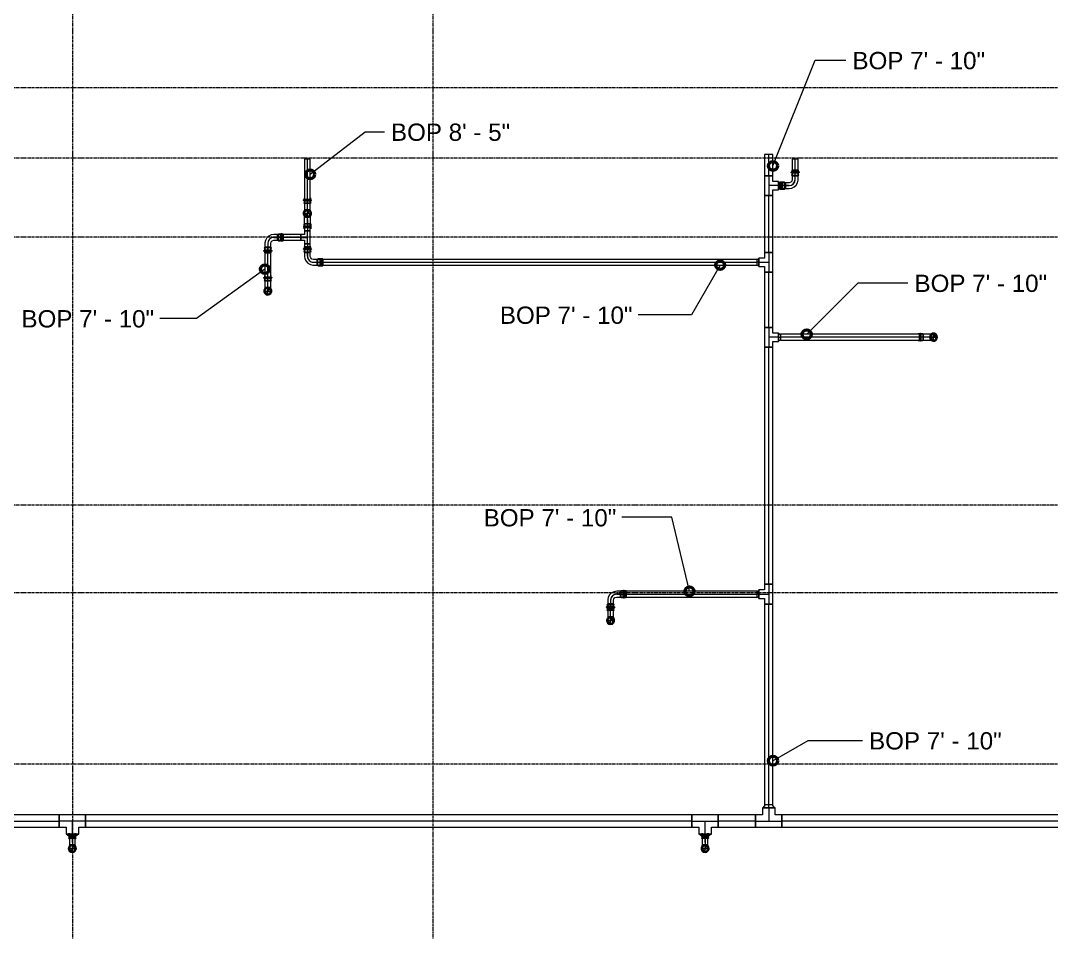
# Model space of a CAD drawing. Header units: inches. Extents: x -3648 to 241, y -496 to 1784.
# Drawn here: x -1695.8 to -1461.2, y 300.6 to 508.2 of the extents above; entities that cross this region are included whole.
import ezdxf

# ---------------------------------------------------------------- set-up
doc = ezdxf.new("R2010")
doc.units = ezdxf.units.IN
doc.header["$MEASUREMENT"] = 0
doc.linetypes.add('Grid Line', pattern=[0.875, 0.5, -0.125, 0.125, -0.125])
for name, color, linetype, lineweight in [('G-ANNO-DIMS', 251, 'Continuous', 9), ('P-PIPE', 1, 'Continuous', 9), ('P-PIPE-CNTR', 1, 'Continuous', 9), ('S-GRID', 8, 'Continuous', 9)]:
    doc.layers.add(name, color=color, linetype=linetype, lineweight=lineweight)
doc.styles.add('Arial', font='arial.ttf', dxfattribs={"height": 3.934132})

# ---------------------------------------------------------------- blocks, each defined once
blk = doc.blocks.new('Victaulic-VicPress316-Elbow 90-45deg Style P568_P571 - Standard-523083-THIRD LEVEL')
at = {"layer": 'P-PIPE'}
for p, q in [((-3177.63, 1234.85), (-3177.63, 1234.85)), ((-3177.63, 1233.46), (-3177.63, 1234.85)), ((-3178.39, 1232.42), (-3178.39, 1231.96)), ((-3178.39, 1231.67), (-3178.39, 1231.33)), ((-3178.28, 1233.46), (-3178.28, 1232.52)), ((-3178.28, 1232.63), (-3178.28, 1231.33)), ((-3178.28, 1232.52), (-3177.63, 1232.52)), ((-3177.63, 1232.52), (-3178.28, 1232.52)), ((-3177.63, 1233.46), (-3177.63, 1232.52)), ((-3177.63, 1232.63), (-3177.63, 1232.63)), ((-3177.63, 1232.63), (-3177.63, 1232.63)), ((-3177.63, 1232.52), (-3176.97, 1232.52)), ((-3176.97, 1232.52), (-3177.63, 1232.52)), ((-3177.63, 1231.96), (-3177.63, 1231.96)), ((-3177.63, 1231.96), (-3177.63, 1231.96)), ((-3177.63, 1231.67), (-3177.63, 1231.67)), ((-3177.63, 1231.67), (-3177.63, 1231.67)), ((-3176.97, 1232.52), (-3176.97, 1233.46)), ((-3176.97, 1231.33), (-3176.97, 1232.63)), ((-3176.86, 1231.96), (-3176.86, 1232.42)), ((-3176.86, 1231.33), (-3176.86, 1231.67)), ((-3177.63, 1231.33), (-3177.63, 1231.33)), ((-3177.63, 1231.33), (-3177.63, 1231.33)), ((-3177.63, 1231.33), (-3177.63, 1231.33)), ((-3177.63, 1231.33), (-3177.63, 1231.33))]:
    blk.add_line(p, q, dxfattribs=at)
at = {"layer": 'P-PIPE', "flags": 128}
for points in [[(-3177.63, 1235.77), (-3178.02, 1235.67), (-3178.34, 1235.42), (-3178.52, 1235.05), (-3178.51, 1234.64), (-3178.32, 1234.27), (-3178, 1234.02), (-3177.63, 1233.94)], [(-3177.63, 1235.62), (-3177.99, 1235.53), (-3178.27, 1235.28), (-3178.39, 1234.92), (-3178.33, 1234.55), (-3178.1, 1234.25), (-3177.76, 1234.1), (-3177.63, 1234.09)], [(-3178.28, 1234.85), (-3178.28, 1234.76), (-3178.28, 1234.5), (-3178.28, 1234.09), (-3178.28, 1233.61), (-3178.28, 1233.46)], [(-3177.63, 1233.94), (-3177.23, 1234.04), (-3176.91, 1234.29), (-3176.73, 1234.66), (-3176.74, 1235.07), (-3176.93, 1235.44), (-3177.25, 1235.69), (-3177.63, 1235.77)], [(-3177.63, 1234.09), (-3177.26, 1234.18), (-3176.98, 1234.43), (-3176.86, 1234.79), (-3176.92, 1235.16), (-3177.15, 1235.46), (-3177.49, 1235.61), (-3177.63, 1235.62)], [(-3176.97, 1233.46), (-3176.97, 1233.96), (-3176.97, 1234.39), (-3176.97, 1234.7), (-3176.97, 1234.85), (-3176.97, 1234.85)], [(-3178.39, 1231.67), (-3178.51, 1231.74), (-3178.52, 1231.88), (-3178.41, 1231.96), (-3178.39, 1231.96)], [(-3178.39, 1232.42), (-3178.3, 1232.62), (-3178.28, 1232.63)], [(-3178.39, 1231.96), (-3178.3, 1231.96), (-3178.05, 1231.96), (-3177.69, 1231.96), (-3177.63, 1231.96)], [(-3177.63, 1231.96), (-3177.99, 1231.96), (-3178.27, 1231.96), (-3178.39, 1231.96), (-3178.39, 1231.96)], [(-3178.39, 1231.67), (-3178.3, 1231.67), (-3178.05, 1231.67), (-3177.69, 1231.67), (-3177.63, 1231.67)], [(-3177.63, 1231.67), (-3177.99, 1231.67), (-3178.27, 1231.67), (-3178.39, 1231.67), (-3178.39, 1231.67)], [(-3176.86, 1231.96), (-3176.95, 1231.96), (-3177.2, 1231.96), (-3177.56, 1231.96), (-3177.63, 1231.96)], [(-3177.63, 1231.96), (-3177.26, 1231.96), (-3176.98, 1231.96), (-3176.86, 1231.96), (-3176.86, 1231.96)], [(-3176.86, 1231.67), (-3176.95, 1231.67), (-3177.2, 1231.67), (-3177.56, 1231.67), (-3177.63, 1231.67)], [(-3177.63, 1231.67), (-3177.26, 1231.67), (-3176.98, 1231.67), (-3176.86, 1231.67), (-3176.86, 1231.67)], [(-3176.97, 1232.63), (-3176.86, 1232.44), (-3176.86, 1232.42)], [(-3176.86, 1231.96), (-3176.74, 1231.9), (-3176.73, 1231.76), (-3176.84, 1231.67), (-3176.86, 1231.67)]]:
    blk.add_lwpolyline(points, dxfattribs=at)
at = {"layer": 'P-PIPE'}
for radius, start, end in [(0.766, 90, 270), (0.766, 90, 270), (0.766, 90, 270), (0.658, 90, 270), (0.657, 90, 270), (0.658, 90, 180), (0.658, 180, 270), (0.767, 270, 90), (0.767, 270, 90), (0.767, 270, 90), (0.658, 270, 90), (0.658, 270, 90), (0.658, 0, 90), (0.658, 270, 0)]:
    blk.add_arc((-3177.63, 1234.85), radius, start, end, dxfattribs=at)
blk = doc.blocks.new('Victaulic-VicPress316-Elbow 90-45deg Style P568_P571 - Standard-V1-THIRD LEVEL')
at = {"layer": 'P-PIPE'}
for p, q in [((-0.77, 3.52), (-0.77, 3.18)), ((0.77, 3.52), (-0.77, 3.52)), ((-0.77, 3.52), (0.77, 3.52)), ((-0.77, 3.18), (0.77, 3.18)), ((0.77, 3.18), (-0.77, 3.18)), ((-0.77, 2.89), (-0.77, 2.44)), ((-0.77, 2.89), (0.77, 2.89)), ((0.77, 2.89), (-0.77, 2.89)), ((-0.66, 3.52), (-0.66, 2.22)), ((-0.66, 3.52), (0.66, 3.52)), ((0.66, 3.52), (-0.66, 3.52)), ((0.66, 2.22), (0.66, 3.52)), ((0.77, 3.18), (0.77, 3.52)), ((0.77, 2.44), (0.77, 2.89)), ((-3.18, 0.77), (-3.52, 0.77)), ((-3.52, 0.77), (-3.52, -0.77)), ((-3.52, -0.77), (-3.52, 0.77)), ((-2.22, 0.66), (-3.52, 0.66)), ((-3.52, -0.66), (-3.52, 0.66)), ((-3.52, 0.66), (-3.52, -0.66)), ((-3.18, -0.77), (-3.18, 0.77)), ((-3.18, 0.77), (-3.18, -0.77)), ((-2.44, 0.77), (-2.89, 0.77)), ((-2.89, -0.77), (-2.89, 0.77)), ((-2.89, 0.77), (-2.89, -0.77)), ((-1.39, 0.66), (-2.33, 0.66)), ((-2.33, 0), (-2.33, 0.66)), ((-2.33, 0.66), (-2.33, 0)), ((-2.22, -0.66), (-2.22, 0.66)), ((-2.22, 0.66), (-2.22, -0.66)), ((-0.66, 2.33), (-0.66, 1.39)), ((0, 2.33), (-0.66, 2.33)), ((-0.66, 2.33), (0, 2.33)), ((-0.66, 2.22), (0.66, 2.22)), ((0.66, 2.22), (-0.66, 2.22)), ((0, 2.33), (0.66, 2.33)), ((0.66, 2.33), (0, 2.33)), ((0, 1.39), (0, 2.33)), ((0.66, 1.39), (0.66, 2.33)), ((-3.52, -0.66), (-2.22, -0.66)), ((-3.52, -0.77), (-3.18, -0.77)), ((-2.89, -0.77), (-2.44, -0.77)), ((-2.33, 0), (-2.33, -0.66)), ((-2.33, -0.66), (-2.33, 0)), ((-1.39, 0), (-2.33, 0)), ((-2.33, -0.66), (-1.39, -0.66))]:
    blk.add_line(p, q, dxfattribs=at)
at = {"layer": 'P-PIPE', "flags": 128}
for points in [[(-0.77, 2.89), (-0.89, 2.96), (-0.9, 3.1), (-0.79, 3.18), (-0.77, 3.18)], [(0.77, 3.18), (0.67, 3.18), (0.42, 3.18), (0.07, 3.18), (-0.3, 3.18), (-0.6, 3.18), (-0.75, 3.18), (-0.77, 3.18)], [(-0.77, 3.18), (-0.67, 3.18), (-0.42, 3.18), (-0.07, 3.18), (0.3, 3.18), (0.6, 3.18), (0.75, 3.18), (0.77, 3.18)], [(-0.77, 2.89), (-0.67, 2.89), (-0.42, 2.89), (-0.07, 2.89), (0.3, 2.89), (0.6, 2.89), (0.75, 2.89), (0.77, 2.89)], [(0.77, 2.89), (0.67, 2.89), (0.42, 2.89), (0.07, 2.89), (-0.3, 2.89), (-0.6, 2.89), (-0.75, 2.89), (-0.77, 2.89)], [(-0.66, 2.22), (-0.77, 2.41), (-0.77, 2.44)], [(0.77, 2.44), (0.68, 2.24), (0.66, 2.22)], [(0.77, 3.18), (0.89, 3.11), (0.9, 2.98), (0.79, 2.89), (0.77, 2.89)], [(-3.18, 0.77), (-3.11, 0.89), (-2.98, 0.9), (-2.89, 0.79), (-2.89, 0.77)], [(-3.18, 0.77), (-3.18, 0.67), (-3.18, 0.42), (-3.18, 0.07), (-3.18, -0.3), (-3.18, -0.6), (-3.18, -0.75), (-3.18, -0.77)], [(-3.18, -0.77), (-3.18, -0.67), (-3.18, -0.42), (-3.18, -0.07), (-3.18, 0.3), (-3.18, 0.6), (-3.18, 0.75), (-3.18, 0.77)], [(-2.89, -0.77), (-2.89, -0.67), (-2.89, -0.42), (-2.89, -0.07), (-2.89, 0.3), (-2.89, 0.6), (-2.89, 0.75), (-2.89, 0.77)], [(-2.89, 0.77), (-2.89, 0.67), (-2.89, 0.42), (-2.89, 0.07), (-2.89, -0.3), (-2.89, -0.6), (-2.89, -0.75), (-2.89, -0.77)], [(-2.44, 0.77), (-2.24, 0.68), (-2.22, 0.66)], [(-0.66, 1.39), (-0.75, 1.04), (-1, 0.77), (-1.35, 0.66), (-1.39, 0.66)], [(-1.39, -0.66), (-0.78, -0.56), (-0.23, -0.29), (0.22, 0.13), (0.53, 0.67), (0.65, 1.27), (0.66, 1.39)], [(-2.89, -0.77), (-2.96, -0.89), (-3.1, -0.9), (-3.18, -0.79), (-3.18, -0.77)], [(-2.22, -0.66), (-2.41, -0.77), (-2.44, -0.77)]]:
    blk.add_lwpolyline(points, dxfattribs=at)
at = {"layer": 'P-PIPE'}
blk.add_arc((-1.39, 1.39), 1.39, 270, 0, dxfattribs=at)
blk = doc.blocks.new('Victaulic-VicPress316-Elbow 90-45deg Style P568_P571 - Standard-V2-THIRD LEVEL')
at = {"layer": 'P-PIPE'}
for p, q in [((-3203.05, 732.49), (-3203.05, 732.49)), ((-3203.05, 732.49), (-3203.05, 731.1)), ((-3203.81, 730.05), (-3203.81, 729.6)), ((-3203.7, 731.1), (-3203.7, 730.16)), ((-3203.7, 730.27), (-3203.7, 728.97)), ((-3203.05, 730.16), (-3203.7, 730.16)), ((-3203.7, 730.16), (-3203.05, 730.16)), ((-3203.05, 731.1), (-3203.05, 730.16)), ((-3203.05, 730.27), (-3203.05, 730.27)), ((-3203.05, 730.27), (-3203.05, 730.27)), ((-3202.39, 730.16), (-3203.05, 730.16)), ((-3203.05, 730.16), (-3202.39, 730.16)), ((-3203.05, 729.6), (-3203.05, 729.6)), ((-3203.05, 729.6), (-3203.05, 729.6)), ((-3202.39, 730.16), (-3202.39, 731.1)), ((-3202.39, 728.97), (-3202.39, 730.27)), ((-3202.28, 729.6), (-3202.28, 730.05)), ((-3203.81, 729.31), (-3203.81, 728.97)), ((-3203.05, 729.31), (-3203.05, 729.31)), ((-3203.05, 729.31), (-3203.05, 729.31)), ((-3203.05, 728.97), (-3203.05, 728.97)), ((-3203.05, 728.97), (-3203.05, 728.97)), ((-3203.05, 728.97), (-3203.05, 728.97)), ((-3203.05, 728.97), (-3203.05, 728.97)), ((-3202.28, 728.97), (-3202.28, 729.31))]:
    blk.add_line(p, q, dxfattribs=at)
at = {"layer": 'P-PIPE', "flags": 128}
for points in [[(-3203.05, 733.4), (-3203.45, 733.31), (-3203.76, 733.05), (-3203.94, 732.68), (-3203.93, 732.27), (-3203.75, 731.91), (-3203.42, 731.66), (-3203.05, 731.58)], [(-3203.05, 733.26), (-3203.41, 733.16), (-3203.69, 732.91), (-3203.81, 732.56), (-3203.75, 732.19), (-3203.52, 731.89), (-3203.18, 731.74), (-3203.05, 731.72)], [(-3203.7, 732.49), (-3203.7, 732.4), (-3203.7, 732.13), (-3203.7, 731.73), (-3203.7, 731.24), (-3203.7, 731.1)], [(-3203.05, 731.58), (-3202.65, 731.67), (-3202.33, 731.93), (-3202.15, 732.3), (-3202.16, 732.71), (-3202.35, 733.07), (-3202.67, 733.32), (-3203.05, 733.4)], [(-3203.05, 731.72), (-3202.68, 731.82), (-3202.41, 732.07), (-3202.28, 732.42), (-3202.34, 732.79), (-3202.57, 733.09), (-3202.91, 733.24), (-3203.05, 733.26)], [(-3202.39, 731.1), (-3202.39, 731.6), (-3202.39, 732.03), (-3202.39, 732.34), (-3202.39, 732.48), (-3202.39, 732.49)], [(-3203.81, 729.31), (-3203.93, 729.38), (-3203.94, 729.51), (-3203.83, 729.6), (-3203.81, 729.6)], [(-3203.81, 730.05), (-3203.72, 730.25), (-3203.7, 730.27)], [(-3203.81, 729.6), (-3203.72, 729.6), (-3203.47, 729.6), (-3203.11, 729.6), (-3203.05, 729.6)], [(-3203.05, 729.6), (-3203.41, 729.6), (-3203.69, 729.6), (-3203.81, 729.6), (-3203.81, 729.6)], [(-3202.28, 729.6), (-3202.37, 729.6), (-3202.62, 729.6), (-3202.98, 729.6), (-3203.05, 729.6)], [(-3203.05, 729.6), (-3202.68, 729.6), (-3202.41, 729.6), (-3202.28, 729.6), (-3202.28, 729.6)], [(-3202.39, 730.27), (-3202.28, 730.08), (-3202.28, 730.05)], [(-3202.28, 729.6), (-3202.16, 729.53), (-3202.15, 729.39), (-3202.26, 729.31), (-3202.28, 729.31)], [(-3203.81, 729.31), (-3203.72, 729.31), (-3203.47, 729.31), (-3203.11, 729.31), (-3203.05, 729.31)], [(-3203.05, 729.31), (-3203.41, 729.31), (-3203.69, 729.31), (-3203.81, 729.31), (-3203.81, 729.31)], [(-3202.28, 729.31), (-3202.37, 729.31), (-3202.62, 729.31), (-3202.98, 729.31), (-3203.05, 729.31)], [(-3203.05, 729.31), (-3202.68, 729.31), (-3202.41, 729.31), (-3202.28, 729.31), (-3202.28, 729.31)]]:
    blk.add_lwpolyline(points, dxfattribs=at)
at = {"layer": 'P-PIPE'}
for radius, start, end in [(0.767, 90, 270), (0.767, 90, 270), (0.767, 90, 270), (0.658, 90, 270), (0.658, 90, 270), (0.658, 90, 180), (0.658, 180, 270), (0.766, 270, 90), (0.766, 270, 90), (0.766, 270, 90), (0.658, 270, 90), (0.657, 270, 90), (0.658, 0, 90), (0.658, 270, 0)]:
    blk.add_arc((-3203.05, 732.49), radius, start, end, dxfattribs=at)

msp = doc.modelspace()

# ---------------------------------------------------------------- linework, layer by layer
at = {"layer": 'G-ANNO-DIMS'}
for p, q in [((-1524.56, 475.12), (-1514.93, 499.2)), ((-1514.93, 499.2), (-1507.97, 499.2)), ((-1629.86, 473.22), (-1617.33, 482.9)), ((-1617.33, 482.9), (-1612.99, 482.9)), ((-1640.17, 451.62), (-1655.78, 440.42)), ((-1536.57, 452.52), (-1543.08, 441.24)), ((-1516.88, 436.79), (-1505.17, 448.5)), ((-1505.17, 448.5), (-1493.85, 448.5)), ((-1543.08, 441.24), (-1555.25, 441.24)), ((-1655.78, 440.42), (-1664.12, 440.42)), ((-1547.58, 395.13), (-1558.93, 395.13)), ((-1543.57, 378.29), (-1547.58, 395.13)), ((-1524.56, 339.73), (-1516.56, 344.35)), ((-1516.56, 344.35), (-1504.19, 344.35))]:
    msp.add_line(p, q, dxfattribs=at)
at = {"layer": 'G-ANNO-DIMS', "lineweight": 50}
for centre in [(-1629.86, 473.22), (-1524.56, 475.12), (-1536.57, 452.52), (-1640.17, 451.62), (-1516.88, 436.79), (-1543.57, 378.29), (-1524.56, 339.73)]:
    msp.add_circle(centre, 1, dxfattribs=at)
at = {"layer": 'P-PIPE'}
for p, q in [((-1631.17, 476.64), (-1631.17, 466.64)), ((-1629.86, 476.64), (-1631.17, 476.64)), ((-1629.86, 466.64), (-1629.86, 476.64)), ((-1526.46, 477.75), (-1526.46, 472.88)), ((-1524.56, 477.75), (-1526.46, 477.75)), ((-1524.56, 472.88), (-1524.56, 477.75)), ((-1520.17, 476.64), (-1520.17, 472.97)), ((-1518.86, 476.64), (-1520.17, 476.64)), ((-1518.86, 472.97), (-1518.86, 476.64)), ((-1526.47, 472.88), (-1526.47, 468.39)), ((-1524.56, 472.88), (-1526.47, 472.88)), ((-1526.47, 472.88), (-1524.56, 472.88)), ((-1524.56, 472.88), (-1526.46, 472.88)), ((-1524.56, 471.59), (-1524.56, 472.88)), ((-1523.27, 471.59), (-1524.56, 471.59)), ((-1523.27, 471.59), (-1523.27, 469.68)), ((-1523.27, 469.68), (-1523.27, 471.59)), ((-1518.86, 472.97), (-1520.17, 472.97)), ((-1524.56, 468.39), (-1524.56, 469.68)), ((-1524.56, 469.68), (-1523.27, 469.68)), ((-1522.86, 471.2), (-1523.27, 471.45)), ((-1523.27, 469.82), (-1522.86, 470.07)), ((-1521.84, 471.29), (-1522.86, 471.29)), ((-1522.86, 471.29), (-1522.86, 469.98)), ((-1522.86, 469.98), (-1521.84, 469.98)), ((-1521.84, 471.29), (-1521.84, 469.98)), ((-1524.56, 468.39), (-1526.47, 468.39)), ((-1526.47, 468.39), (-1524.56, 468.39)), ((-1526.46, 468.39), (-1526.46, 455.43)), ((-1524.56, 468.39), (-1526.46, 468.39)), ((-1524.56, 455.43), (-1524.56, 468.39)), ((-1629.86, 466.64), (-1631.17, 466.64)), ((-1631.17, 461.98), (-1631.17, 460.35)), ((-1631.17, 461.98), (-1629.86, 461.98)), ((-1631.17, 460.35), (-1631.17, 459.51)), ((-1631.17, 460.35), (-1629.86, 460.35)), ((-1629.86, 460.35), (-1631.17, 460.35)), ((-1631.17, 460.35), (-1629.86, 460.35)), ((-1629.86, 460.35), (-1629.86, 461.98)), ((-1629.86, 457.36), (-1629.86, 460.35)), ((-1632.01, 459.51), (-1637.18, 459.51)), ((-1637.18, 459.51), (-1637.18, 458.19)), ((-1637.18, 458.19), (-1632.01, 458.19)), ((-1632.01, 459.51), (-1632.01, 458.19)), ((-1631.17, 459.51), (-1632.01, 459.51)), ((-1632.01, 458.19), (-1632.01, 459.51)), ((-1632.01, 459.51), (-1632.01, 458.19)), ((-1632.01, 458.19), (-1631.17, 458.19)), ((-1631.17, 458.19), (-1631.17, 457.36)), ((-1640.17, 456.52), (-1640.17, 448.97)), ((-1638.86, 456.52), (-1640.17, 456.52)), ((-1638.86, 448.97), (-1638.86, 456.52)), ((-1631.17, 457.36), (-1631.17, 455.51)), ((-1631.17, 457.36), (-1629.86, 457.36)), ((-1631.17, 457.36), (-1629.86, 457.36)), ((-1629.86, 457.36), (-1631.17, 457.36)), ((-1631.17, 455.51), (-1629.86, 455.51)), ((-1629.86, 455.51), (-1629.86, 457.36)), ((-1526.47, 455.43), (-1526.47, 454.13)), ((-1526.47, 455.43), (-1524.56, 455.43)), ((-1524.56, 455.43), (-1526.47, 455.43)), ((-1524.56, 455.43), (-1526.46, 455.43)), ((-1524.56, 450.94), (-1524.56, 455.43)), ((-1528.17, 453.84), (-1628.18, 453.84)), ((-1628.18, 452.52), (-1628.18, 453.84)), ((-1527.76, 453.99), (-1528.17, 453.74)), ((-1528.17, 452.52), (-1528.17, 453.84)), ((-1526.47, 454.13), (-1527.76, 454.13)), ((-1527.76, 454.13), (-1527.76, 452.23)), ((-1527.76, 452.23), (-1527.76, 454.13)), ((-1628.18, 452.52), (-1528.17, 452.52)), ((-1528.17, 452.62), (-1527.76, 452.37)), ((-1527.76, 452.23), (-1526.47, 452.23)), ((-1526.47, 452.23), (-1526.47, 450.94)), ((-1526.47, 450.94), (-1524.56, 450.94)), ((-1524.56, 450.94), (-1526.47, 450.94)), ((-1526.46, 450.94), (-1526.46, 438.38)), ((-1524.56, 450.94), (-1526.46, 450.94)), ((-1524.56, 438.38), (-1524.56, 450.94)), ((-1638.86, 448.97), (-1640.17, 448.97)), ((-1526.47, 438.38), (-1526.47, 433.89)), ((-1524.56, 438.38), (-1526.47, 438.38)), ((-1526.47, 438.38), (-1524.56, 438.38)), ((-1524.56, 438.38), (-1526.46, 438.38)), ((-1524.56, 437.09), (-1524.56, 438.38)), ((-1523.27, 437.09), (-1524.56, 437.09)), ((-1523.27, 437.09), (-1523.27, 435.18)), ((-1523.27, 435.18), (-1523.27, 437.09)), ((-1522.86, 436.7), (-1523.27, 436.95)), ((-1490.34, 436.79), (-1522.86, 436.79)), ((-1522.86, 436.79), (-1522.86, 435.48)), ((-1490.34, 436.79), (-1490.34, 435.48)), ((-1524.56, 433.89), (-1524.56, 435.18)), ((-1524.56, 435.18), (-1523.27, 435.18)), ((-1523.27, 435.32), (-1522.86, 435.57)), ((-1522.86, 435.48), (-1490.34, 435.48)), ((-1524.56, 433.89), (-1526.47, 433.89)), ((-1526.47, 433.89), (-1524.56, 433.89)), ((-1526.46, 433.89), (-1526.46, 379.88)), ((-1524.56, 433.89), (-1526.46, 433.89)), ((-1524.56, 379.88), (-1524.56, 433.89)), ((-1528.17, 378.29), (-1559.18, 378.29)), ((-1559.18, 376.98), (-1559.18, 378.29)), ((-1527.76, 378.45), (-1528.17, 378.2)), ((-1528.17, 376.98), (-1528.17, 378.29)), ((-1526.47, 378.59), (-1527.76, 378.59)), ((-1527.76, 378.59), (-1527.76, 376.68)), ((-1527.76, 376.68), (-1527.76, 378.59)), ((-1526.47, 379.88), (-1526.47, 378.59)), ((-1526.47, 379.88), (-1524.56, 379.88)), ((-1524.56, 379.88), (-1526.47, 379.88)), ((-1524.56, 379.88), (-1526.46, 379.88)), ((-1524.56, 375.39), (-1524.56, 379.88)), ((-1559.18, 376.98), (-1528.17, 376.98)), ((-1528.17, 377.07), (-1527.76, 376.82)), ((-1527.76, 376.68), (-1526.47, 376.68)), ((-1526.47, 376.68), (-1526.47, 375.39)), ((-1526.47, 375.39), (-1524.56, 375.39)), ((-1524.56, 375.39), (-1526.47, 375.39)), ((-1526.46, 375.39), (-1526.46, 329.65)), ((-1524.56, 375.39), (-1526.46, 375.39)), ((-1524.56, 329.65), (-1524.56, 375.39)), ((-1562.17, 375.31), (-1562.17, 373.97)), ((-1560.86, 375.31), (-1562.17, 375.31)), ((-1560.86, 373.97), (-1562.17, 373.97)), ((-1560.86, 373.97), (-1560.86, 375.31)), ((-1526.95, 328.99), (-1526.95, 327.44)), ((-1526.95, 328.99), (-1524.08, 328.99)), ((-1524.08, 328.99), (-1526.95, 328.99)), ((-1526.33, 329.65), (-1526.83, 328.99)), ((-1524.56, 329.65), (-1526.46, 329.65)), ((-1524.2, 328.99), (-1524.7, 329.65)), ((-1524.08, 327.44), (-1524.08, 328.99)), ((-1686.99, 327.44), (-1741.29, 327.44)), ((-1681.01, 327.44), (-1686.99, 327.44)), ((-1686.99, 324.56), (-1686.99, 327.44)), ((-1686.99, 327.44), (-1686.99, 324.56)), ((-1686.99, 324.56), (-1686.99, 327.44)), ((-1542.99, 327.44), (-1681.01, 327.44)), ((-1681.01, 327.44), (-1681.01, 324.56)), ((-1681.01, 324.56), (-1681.01, 327.44)), ((-1681.01, 327.44), (-1681.01, 324.56)), ((-1537.01, 327.44), (-1542.99, 327.44)), ((-1542.99, 324.56), (-1542.99, 327.44)), ((-1542.99, 327.44), (-1542.99, 324.56)), ((-1542.99, 327.44), (-1542.99, 324.56)), ((-1537.01, 324.56), (-1537.01, 327.44)), ((-1537.01, 327.44), (-1537.01, 324.56)), ((-1528.51, 327.44), (-1537.01, 327.44)), ((-1537.01, 327.44), (-1537.01, 324.56)), ((-1528.51, 327.44), (-1528.51, 324.56)), ((-1526.95, 327.44), (-1528.51, 327.44)), ((-1528.51, 327.44), (-1528.51, 324.56)), ((-1528.51, 324.56), (-1528.51, 327.44)), ((-1522.52, 327.44), (-1524.08, 327.44)), ((-1522.52, 327.44), (-1522.52, 324.56)), ((-1522.52, 324.56), (-1522.52, 327.44)), ((-1396.62, 327.44), (-1522.52, 327.44)), ((-1522.52, 327.44), (-1522.52, 324.56)), ((-1741.29, 324.56), (-1686.99, 324.56)), ((-1686.99, 324.56), (-1685.44, 324.56)), ((-1685.44, 324.56), (-1685.44, 323.01)), ((-1682.56, 324.56), (-1681.01, 324.56)), ((-1682.56, 323.01), (-1682.56, 324.56)), ((-1681.01, 324.56), (-1542.99, 324.56)), ((-1542.99, 324.56), (-1541.44, 324.56)), ((-1541.44, 324.56), (-1541.44, 323.01)), ((-1538.56, 324.56), (-1537.01, 324.56)), ((-1538.56, 323.01), (-1538.56, 324.56)), ((-1537.01, 324.56), (-1528.51, 324.56)), ((-1528.51, 324.56), (-1522.52, 324.56)), ((-1522.52, 324.56), (-1396.62, 324.56)), ((-1682.56, 323.01), (-1685.44, 323.01)), ((-1685.44, 323.01), (-1682.56, 323.01)), ((-1685.31, 323.01), (-1684.56, 322.35)), ((-1684.66, 322.35), (-1684.66, 322.07)), ((-1684.66, 322.35), (-1683.34, 322.35)), ((-1684.66, 322.07), (-1683.34, 322.07)), ((-1683.44, 322.35), (-1682.69, 323.01)), ((-1683.34, 322.07), (-1683.34, 322.35)), ((-1541.44, 323.01), (-1538.56, 323.01)), ((-1538.56, 323.01), (-1541.44, 323.01)), ((-1541.31, 323.01), (-1540.56, 322.35)), ((-1540.66, 322.35), (-1540.66, 322.07)), ((-1539.34, 322.35), (-1540.66, 322.35)), ((-1539.34, 322.07), (-1540.66, 322.07)), ((-1539.44, 322.35), (-1538.69, 323.01)), ((-1539.34, 322.07), (-1539.34, 322.35))]:
    msp.add_line(p, q, dxfattribs=at)
for centre, radius, start, end in [((-1630.51, 464.31), 0.657, 0, 180), ((-1630.51, 464.64), 0.329, 270, 90), ((-1630.51, 464.31), 0.658, 180, 0), ((-1630.51, 463.98), 0.329, 90, 270), ((-1639.51, 446.64), 0.658, 0, 180), ((-1639.51, 446.64), 0.657, 180, 0), ((-1639.51, 446.31), 0.329, 90, 270), ((-1639.51, 446.96), 0.329, 270, 90), ((-1488.01, 436.14), 0.658, 0, 180), ((-1488.01, 436.46), 0.329, 270, 90), ((-1488.01, 436.14), 0.658, 180, 0), ((-1488.01, 435.81), 0.329, 90, 270), ((-1561.51, 371.64), 0.658, 0, 180), ((-1561.51, 371.64), 0.657, 180, 0), ((-1561.51, 371.31), 0.329, 90, 270), ((-1561.51, 371.96), 0.329, 270, 90), ((-1684, 319.74), 0.657, 0, 180), ((-1684, 319.74), 0.658, 180, 0), ((-1684, 319.41), 0.329, 90, 270), ((-1684, 320.07), 0.329, 270, 90), ((-1540, 319.74), 0.658, 0, 180), ((-1540, 319.74), 0.657, 180, 0), ((-1540, 319.41), 0.329, 90, 270), ((-1540, 320.07), 0.329, 270, 90)]:
    msp.add_arc(centre, radius, start, end, dxfattribs=at)
at = {"layer": 'P-PIPE-CNTR'}
for p, q in [((-1630.51, 466.64), (-1630.51, 476.64)), ((-1630.51, 466.64), (-1630.51, 476.64)), ((-1525.51, 472.88), (-1525.51, 477.75)), ((-1525.51, 472.88), (-1525.51, 477.75)), ((-1519.51, 472.97), (-1519.51, 476.64)), ((-1519.51, 472.97), (-1519.51, 476.64)), ((-1519.51, 472.03), (-1519.51, 474.16)), ((-1525.51, 472.88), (-1525.51, 468.39)), ((-1519.51, 472.03), (-1519.51, 472.97)), ((-1523.27, 470.64), (-1525.51, 470.64)), ((-1523.27, 470.64), (-1522.86, 470.64)), ((-1521.84, 470.64), (-1522.86, 470.64)), ((-1521.84, 470.64), (-1522.86, 470.64)), ((-1521.84, 470.64), (-1520.91, 470.64)), ((-1630.51, 465.7), (-1630.51, 467.83)), ((-1525.51, 455.43), (-1525.51, 468.39)), ((-1525.51, 455.43), (-1525.51, 468.39)), ((-1630.51, 465.7), (-1630.51, 466.64)), ((-1630.51, 464.31), (-1630.51, 465.7)), ((-1630.51, 463.31), (-1630.51, 465.31)), ((-1631.51, 464.31), (-1629.51, 464.31)), ((-1630.51, 462.91), (-1630.51, 464.31)), ((-1630.51, 461.98), (-1630.51, 462.91)), ((-1630.51, 461.98), (-1630.51, 460.35)), ((-1630.51, 461.98), (-1630.51, 460.35)), ((-1630.51, 457.36), (-1630.51, 460.35)), ((-1639.51, 457.46), (-1639.51, 456.52)), ((-1639.51, 457.46), (-1639.51, 455.33)), ((-1637.18, 458.85), (-1638.12, 458.85)), ((-1632.01, 458.85), (-1637.18, 458.85)), ((-1632.01, 458.85), (-1637.18, 458.85)), ((-1632.01, 458.85), (-1630.51, 458.85)), ((-1639.51, 448.97), (-1639.51, 456.52)), ((-1639.51, 448.97), (-1639.51, 456.52)), ((-1630.51, 457.36), (-1630.51, 455.51)), ((-1630.51, 457.36), (-1630.51, 455.51)), ((-1630.51, 455.51), (-1630.51, 454.58)), ((-1525.51, 455.43), (-1525.51, 450.94)), ((-1629.12, 453.18), (-1628.18, 453.18)), ((-1629.12, 453.18), (-1626.99, 453.18)), ((-1628.18, 453.18), (-1528.17, 453.18)), ((-1628.18, 453.18), (-1528.17, 453.18)), ((-1527.76, 453.18), (-1528.17, 453.18)), ((-1527.76, 453.18), (-1525.51, 453.18)), ((-1525.51, 438.38), (-1525.51, 450.94)), ((-1525.51, 438.38), (-1525.51, 450.94)), ((-1639.51, 448.03), (-1639.51, 450.16)), ((-1639.51, 448.03), (-1639.51, 448.97)), ((-1640.51, 446.64), (-1638.51, 446.64)), ((-1639.51, 446.64), (-1639.51, 448.03)), ((-1639.51, 445.64), (-1639.51, 447.64)), ((-1525.51, 438.38), (-1525.51, 433.89)), ((-1488.01, 435.14), (-1488.01, 437.14)), ((-1523.27, 436.14), (-1525.51, 436.14)), ((-1523.27, 436.14), (-1522.86, 436.14)), ((-1490.34, 436.14), (-1522.86, 436.14)), ((-1490.34, 436.14), (-1522.86, 436.14)), ((-1489.41, 436.14), (-1491.53, 436.14)), ((-1489.41, 436.14), (-1490.34, 436.14)), ((-1488.01, 436.14), (-1489.41, 436.14)), ((-1489.01, 436.14), (-1487.01, 436.14)), ((-1525.51, 379.88), (-1525.51, 433.89)), ((-1525.51, 379.88), (-1525.51, 433.89)), ((-1525.51, 379.88), (-1525.51, 375.39)), ((-1561.51, 376.24), (-1561.51, 375.31)), ((-1561.51, 376.24), (-1561.51, 374.12)), ((-1559.18, 377.64), (-1560.12, 377.64)), ((-1559.18, 377.64), (-1528.17, 377.64)), ((-1559.18, 377.64), (-1528.17, 377.64)), ((-1527.76, 377.64), (-1528.17, 377.64)), ((-1527.76, 377.64), (-1525.51, 377.64)), ((-1525.51, 329.65), (-1525.51, 375.39)), ((-1525.51, 329.65), (-1525.51, 375.39)), ((-1561.51, 373.97), (-1561.51, 375.31)), ((-1561.51, 373.97), (-1561.51, 375.31)), ((-1561.51, 373.03), (-1561.51, 375.16)), ((-1561.51, 373.03), (-1561.51, 373.97)), ((-1561.51, 371.64), (-1561.51, 373.03)), ((-1562.51, 371.64), (-1560.51, 371.64)), ((-1561.51, 370.64), (-1561.51, 372.64)), ((-1525.51, 328.99), (-1525.51, 329.65)), ((-1525.51, 328.99), (-1525.51, 326)), ((-1741.29, 326), (-1686.99, 326)), ((-1741.29, 326), (-1686.99, 326)), ((-1681.01, 326), (-1686.99, 326)), ((-1684, 323.01), (-1684, 326)), ((-1542.99, 326), (-1681.01, 326)), ((-1542.99, 326), (-1681.01, 326)), ((-1542.99, 326), (-1537.01, 326)), ((-1540, 323.01), (-1540, 326)), ((-1528.51, 326), (-1537.01, 326)), ((-1528.51, 326), (-1537.01, 326)), ((-1528.51, 326), (-1522.52, 326)), ((-1396.62, 326), (-1522.52, 326)), ((-1396.62, 326), (-1522.52, 326)), ((-1684, 323.01), (-1684, 322.35)), ((-1684, 322.35), (-1684, 322.07)), ((-1684, 322.35), (-1684, 322.07)), ((-1684, 322.07), (-1684, 321.14)), ((-1540, 323.01), (-1540, 322.35)), ((-1540, 322.07), (-1540, 322.35)), ((-1540, 322.07), (-1540, 322.35)), ((-1540, 322.07), (-1540, 321.14)), ((-1685, 319.74), (-1683, 319.74)), ((-1684, 321.14), (-1684, 319.74)), ((-1684, 318.74), (-1684, 320.74)), ((-1684, 319.74), (-1684, 319.74)), ((-1541, 319.74), (-1539, 319.74)), ((-1540, 321.14), (-1540, 319.74)), ((-1540, 318.74), (-1540, 320.74))]:
    msp.add_line(p, q, dxfattribs=at)
for centre, start, end in [((-1520.91, 472.03), 270, 0), ((-1638.12, 457.46), 90, 180), ((-1629.12, 454.58), 180, 270), ((-1560.12, 376.24), 90, 180)]:
    msp.add_arc(centre, 1.39, start, end, dxfattribs=at)
at = {"layer": 'S-GRID', "linetype": 'Grid Line'}
for p, q in [((-1684, 1771.74), (-1684, -484.26)), ((-1602, 1771.74), (-1602, -484.26)), ((-3635.68, 493), (228, 493)), ((-3635.68, 477), (228, 477)), ((-3635.68, 459), (228, 459)), ((-3635.68, 398), (228, 398)), ((-3635.68, 378), (228, 378)), ((-3635.68, 339), (226, 339))]:
    msp.add_line(p, q, dxfattribs=at)

# ---------------------------------------------------------------- block references
at = {"layer": 'P-PIPE'}
msp.add_blockref('Victaulic-VicPress316-Elbow 90-45deg Style P568_P571 - Standard-V1-THIRD LEVEL', (-1519.51, 470.64), dxfattribs=at)
for name, p, rotation in [('Victaulic-VicPress316-Elbow 90-45deg Style P568_P571 - Standard-V2-THIRD LEVEL', (-4833.56, 1196.8), 180), ('Victaulic-VicPress316-Elbow 90-45deg Style P568_P571 - Standard-V1-THIRD LEVEL', (-1639.51, 458.85), 180.0000022588727), ('Victaulic-VicPress316-Elbow 90-45deg Style P568_P571 - Standard-V1-THIRD LEVEL', (-1630.51, 453.18), 270), ('Victaulic-VicPress316-Elbow 90-45deg Style P568_P571 - Standard-V2-THIRD LEVEL', (-4842.56, 1179.13), 180), ('Victaulic-VicPress316-Elbow 90-45deg Style P568_P571 - Standard-V2-THIRD LEVEL', (-2220.5, -2766.91), 270), ('Victaulic-VicPress316-Elbow 90-45deg Style P568_P571 - Standard-V1-THIRD LEVEL', (-1561.51, 377.64), 180), ('Victaulic-VicPress316-Elbow 90-45deg Style P568_P571 - Standard-V2-THIRD LEVEL', (-4764.56, 1104.13), 180), ('Victaulic-VicPress316-Elbow 90-45deg Style P568_P571 - Standard-523083-THIRD LEVEL', (-4861.63, 1554.6), 180), ('Victaulic-VicPress316-Elbow 90-45deg Style P568_P571 - Standard-523083-THIRD LEVEL', (-4717.63, 1554.6), 180)]:
    msp.add_blockref(name, p, dxfattribs=dict(at, rotation=rotation))
at = {"layer": 'P-PIPE', "extrusion": (0, 0, -1)}
msp.add_blockref('Victaulic-VicPress316-Elbow 90-45deg Style P568_P571 - Standard-523083-THIRD LEVEL', (4808.14, -770.55), dxfattribs=at)

# ---------------------------------------------------------------- texts
at = {"layer": 'G-ANNO-DIMS', "char_height": 3.9341, "attachment_point": 1, "line_spacing_factor": 0.938532, "style": 'Arial'}
for s, insert, width in [('BOP 7\' - 10"', (-1506.47, 501.07), 35.952), ('BOP 8\' - 5"', (-1611.49, 484.77), 32.304), ('BOP 7\' - 10"', (-1492.35, 450.37), 35.952), ('BOP 7\' - 10"', (-1695.58, 442.29), 35.952), ('BOP 7\' - 10"', (-1586.71, 443.11), 35.952), ('BOP 7\' - 10"', (-1590.39, 397), 35.952), ('BOP 7\' - 10"', (-1502.69, 346.22), 35.952)]:
    msp.add_mtext(s, dxfattribs=dict(at, insert=insert, width=width))

doc.saveas('drawing.dxf')
